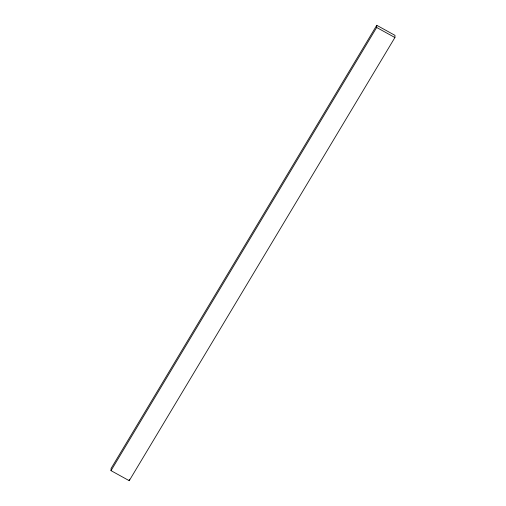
<?xml version="1.0" encoding="UTF-8"?>
<svg xmlns="http://www.w3.org/2000/svg" width="506" height="506" viewBox="0 0 506 506"><rect width="100%" height="100%" fill="white"/><g stroke="black" fill="none" stroke-linecap="round" stroke-linejoin="round"><path stroke-width="0.76" d="M111.01 470.643L111.092 468.467L376.761 25.3L394.99 35.357L394.908 37.533L129.239 480.7L111.01 470.643L376.673 27.476L376.761 25.3M129.239 480.7L129.296 479.252M376.673 27.476L394.908 37.533"/></g></svg>
